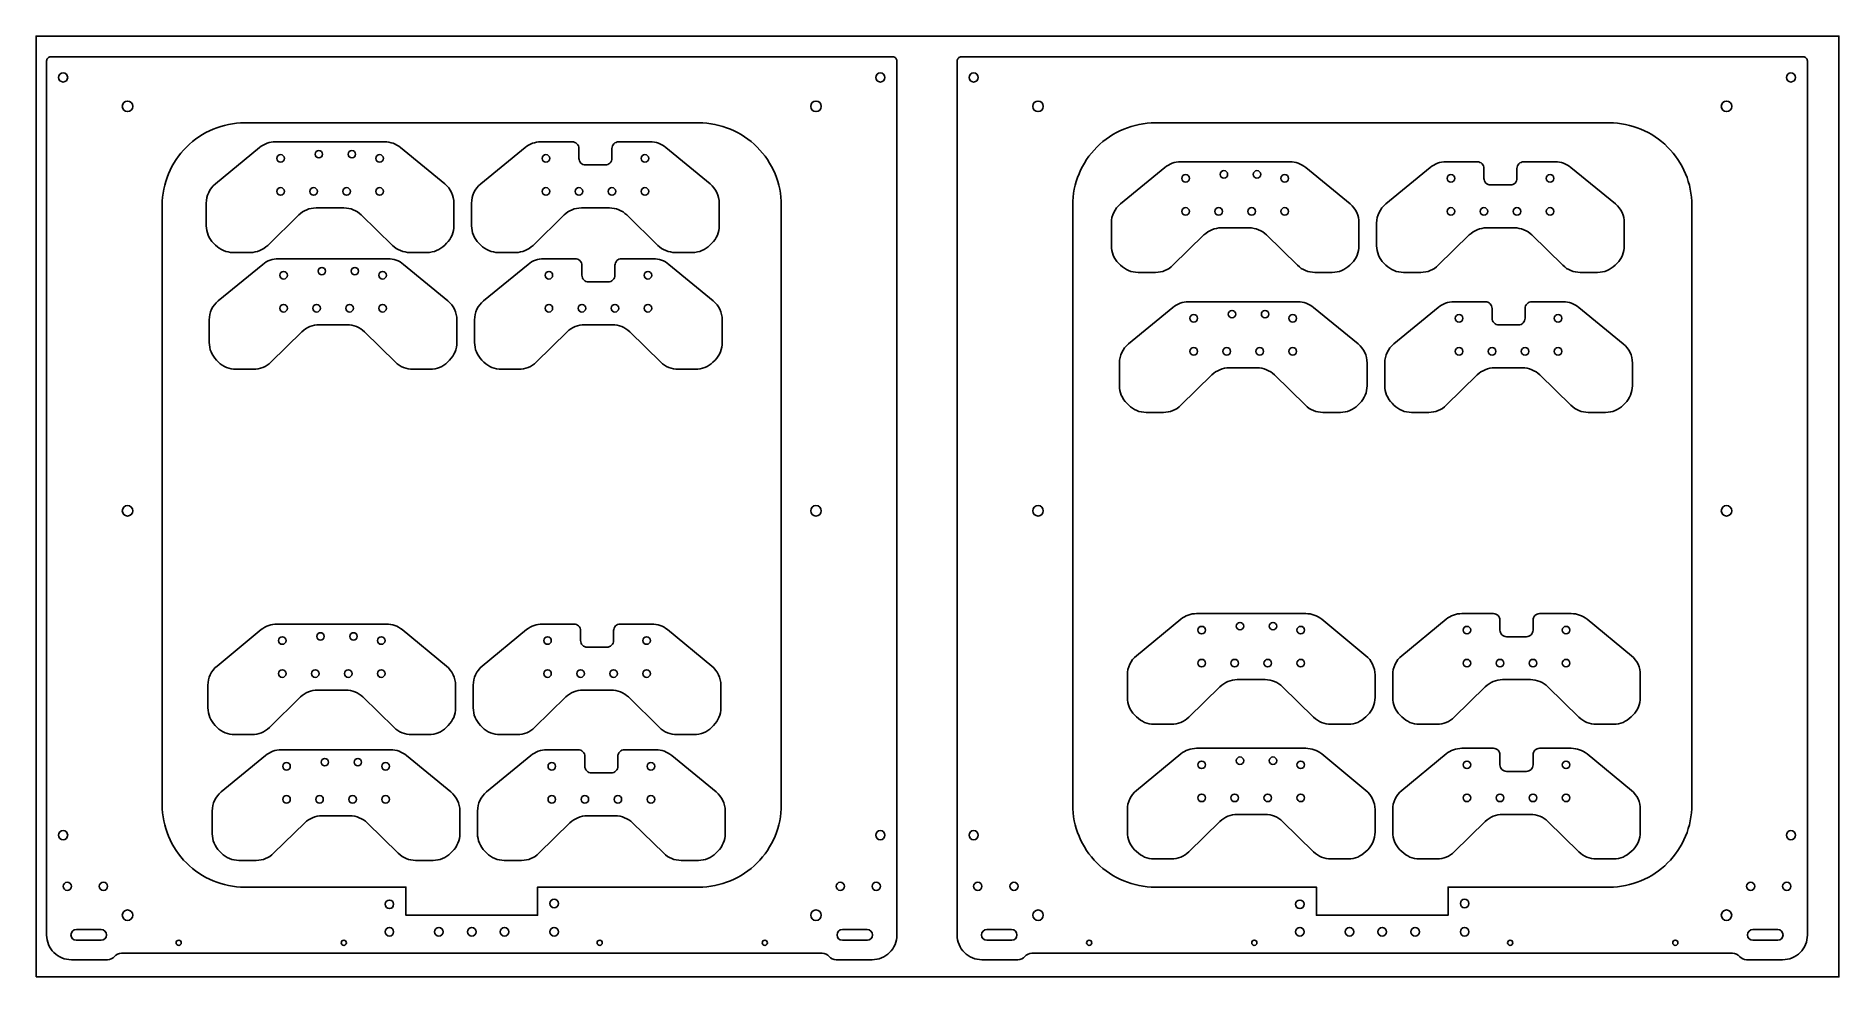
# Model space of a CAD drawing. Header units: millimetres. Extents: x 0 to 1092, y 0 to 570.
import ezdxf

# ---------------------------------------------------------------- set-up
doc = ezdxf.new("R2010")
doc.units = ezdxf.units.MM
doc.header["$MEASUREMENT"] = 0

msp = doc.modelspace()

# ---------------------------------------------------------------- linework, layer by layer
at = {"linetype": 'ByBlock'}
msp.add_lwpolyline([(0, 0), (0, 570), (1092, 570), (1092, 0)], close=True, dxfattribs=at)
for points in [[(484.6, 10.4, -0.223888), (480.4, 12.4, 0.223888), (476.1, 14.4), (51.7, 14.4, 0.223888), (47.5, 12.4, -0.223888), (43.2, 10.4), (21.4, 10.4, -0.414214), (6.4, 25.4), (6.4, 554.9, -0.414214), (8.9, 557.4), (518.9, 557.4, -0.414214), (521.4, 554.9), (521.4, 25.4, -0.414214), (506.4, 10.4)], [(1036.1, 10.4, -0.223888), (1031.8, 12.4, 0.223888), (1027.6, 14.4), (603.2, 14.4, 0.223888), (598.9, 12.4, -0.223888), (594.7, 10.4), (572.9, 10.4, -0.414214), (557.9, 25.4), (557.9, 554.9, -0.414214), (560.4, 557.4), (1070.4, 557.4, -0.414214), (1072.9, 554.9), (1072.9, 25.4, -0.414214), (1057.9, 10.4)], [(76.4, 467.4), (76.4, 104.4, 0.414214), (126.4, 54.4), (224, 54.4), (224, 37.4), (303.8, 37.4), (303.8, 54.4), (401.4, 54.4, 0.414214), (451.4, 104.4), (451.4, 467.4, 0.414214), (401.4, 517.4), (126.4, 517.4, 0.414214)], [(224, 37.4), (224, 54.4), (126.4, 54.4, -0.414214), (76.4, 104.4), (76.4, 467.4, -0.414214), (126.4, 517.4), (401.4, 517.4, -0.414214), (451.4, 467.4), (451.4, 104.4, -0.414214), (401.4, 54.4), (303.8, 54.4), (303.8, 37.4)], [(627.9, 467.4), (627.9, 104.4, 0.414214), (677.9, 54.4), (775.5, 54.4), (775.5, 37.4), (855.3, 37.4), (855.3, 54.4), (952.9, 54.4, 0.414214), (1002.9, 104.4), (1002.9, 467.4, 0.414214), (952.9, 517.4), (677.9, 517.4, 0.414214)], [(775.5, 37.4), (775.5, 54.4), (677.9, 54.4, -0.414214), (627.9, 104.4), (627.9, 467.4, -0.414214), (677.9, 517.4), (952.9, 517.4, -0.414214), (1002.9, 467.4), (1002.9, 104.4, -0.414214), (952.9, 54.4), (855.3, 54.4), (855.3, 37.4)], [(211.2, 505.9, -0.173707), (220.7, 502.5), (247.6, 480.4, -0.224363), (253.1, 468.8), (253.1, 455.1, -0.198912), (248.7, 444.5), (247.5, 443.3, -0.198912), (236.9, 438.9), (226.4, 438.9, -0.196213), (215.9, 443.2), (197, 461.6, 0.196213), (186.5, 465.9), (169.6, 465.9, 0.196213), (159.1, 461.6), (140.3, 443.2, -0.196213), (129.8, 438.9), (119.3, 438.9, -0.198912), (108.7, 443.3), (107.5, 444.5, -0.198912), (103.1, 455.1), (103.1, 468.8, -0.224363), (108.6, 480.4), (135.4, 502.5, -0.173707), (145, 505.9)], [(211.2, 505.9, -0.173707), (220.7, 502.5), (247.6, 480.4, -0.224363), (253.1, 468.8), (253.1, 455.1, -0.198912), (248.7, 444.5), (247.5, 443.3, -0.198912), (236.9, 438.9), (226.4, 438.9, -0.196213), (215.9, 443.2), (197, 461.6, 0.196213), (186.5, 465.9), (169.6, 465.9, 0.196213), (159.1, 461.6), (140.3, 443.2, -0.196213), (129.8, 438.9), (119.3, 438.9, -0.198912), (108.7, 443.3), (107.5, 444.5, -0.198912), (103.1, 455.1), (103.1, 468.8, -0.224363), (108.6, 480.4), (135.4, 502.5, -0.173707), (145, 505.9)], [(324.8, 505.9, -0.414214), (328.8, 501.9), (328.8, 495.9, 0.414214), (332.8, 491.9), (344.8, 491.9, 0.414214), (348.8, 495.9), (348.8, 501.9, -0.414214), (352.8, 505.9), (371.9, 505.9, -0.173707), (381.5, 502.5), (408.3, 480.4, -0.224363), (413.8, 468.8), (413.8, 455.1, -0.198912), (409.4, 444.5), (408.2, 443.3, -0.198912), (397.6, 438.9), (387.1, 438.9, -0.196213), (376.6, 443.2), (357.8, 461.6, 0.196213), (347.3, 465.9), (330.3, 465.9, 0.196213), (319.8, 461.6), (301, 443.2, -0.196213), (290.5, 438.9), (280, 438.9, -0.198912), (269.4, 443.3), (268.2, 444.5, -0.198912), (263.8, 455.1), (263.8, 468.8, -0.224363), (269.3, 480.4), (296.2, 502.5, -0.173707), (305.7, 505.9)], [(324.8, 505.9, -0.414214), (328.8, 501.9), (328.8, 495.9, 0.414214), (332.8, 491.9), (344.8, 491.9, 0.414214), (348.8, 495.9), (348.8, 501.9, -0.414214), (352.8, 505.9), (371.9, 505.9, -0.173707), (381.5, 502.5), (408.3, 480.4, -0.224363), (413.8, 468.8), (413.8, 455.1, -0.198912), (409.4, 444.5), (408.2, 443.3, -0.198912), (397.6, 438.9), (387.1, 438.9, -0.196213), (376.6, 443.2), (357.8, 461.6, 0.196213), (347.3, 465.9), (330.3, 465.9, 0.196213), (319.8, 461.6), (301, 443.2, -0.196213), (290.5, 438.9), (280, 438.9, -0.198912), (269.4, 443.3), (268.2, 444.5, -0.198912), (263.8, 455.1), (263.8, 468.8, -0.224363), (269.3, 480.4), (296.2, 502.5, -0.173707), (305.7, 505.9)], [(759.5, 493.8, -0.173707), (769, 490.4), (795.9, 468.3, -0.224363), (801.3, 456.7), (801.3, 443, -0.198912), (796.9, 432.4), (795.7, 431.2, -0.198912), (785.1, 426.8), (774.6, 426.8, -0.196213), (764.1, 431.1), (745.3, 449.5, 0.196213), (734.8, 453.8), (717.9, 453.8, 0.196213), (707.4, 449.5), (688.6, 431.1, -0.196213), (678.1, 426.8), (667.5, 426.8, -0.198912), (656.9, 431.2), (655.7, 432.4, -0.198912), (651.3, 443), (651.3, 456.7, -0.224363), (656.8, 468.3), (683.7, 490.4, -0.173707), (693.2, 493.8)], [(759.5, 493.8, -0.173707), (769, 490.4), (795.9, 468.3, -0.224363), (801.3, 456.7), (801.3, 443, -0.198912), (796.9, 432.4), (795.7, 431.2, -0.198912), (785.1, 426.8), (774.6, 426.8, -0.196213), (764.1, 431.1), (745.3, 449.5, 0.196213), (734.8, 453.8), (717.9, 453.8, 0.196213), (707.4, 449.5), (688.6, 431.1, -0.196213), (678.1, 426.8), (667.5, 426.8, -0.198912), (656.9, 431.2), (655.7, 432.4, -0.198912), (651.3, 443), (651.3, 456.7, -0.224363), (656.8, 468.3), (683.7, 490.4, -0.173707), (693.2, 493.8)], [(873, 493.8, -0.414214), (877, 489.8), (877, 483.8, 0.414214), (881, 479.8), (893, 479.8, 0.414214), (897, 483.8), (897, 489.8, -0.414214), (901, 493.8), (920.2, 493.8, -0.173707), (929.7, 490.4), (956.6, 468.3, -0.224363), (962, 456.7), (962, 443, -0.198912), (957.6, 432.4), (956.4, 431.2, -0.198912), (945.8, 426.8), (935.3, 426.8, -0.196213), (924.8, 431.1), (906, 449.5, 0.196213), (895.5, 453.8), (878.6, 453.8, 0.196213), (868.1, 449.5), (849.3, 431.1, -0.196213), (838.8, 426.8), (828.3, 426.8, -0.198912), (817.6, 431.2), (816.4, 432.4, -0.198912), (812, 443), (812, 456.7, -0.224363), (817.5, 468.3), (844.4, 490.4, -0.173707), (853.9, 493.8)], [(873, 493.8, -0.414214), (877, 489.8), (877, 483.8, 0.414214), (881, 479.8), (893, 479.8, 0.414214), (897, 483.8), (897, 489.8, -0.414214), (901, 493.8), (920.2, 493.8, -0.173707), (929.7, 490.4), (956.6, 468.3, -0.224363), (962, 456.7), (962, 443, -0.198912), (957.6, 432.4), (956.4, 431.2, -0.198912), (945.8, 426.8), (935.3, 426.8, -0.196213), (924.8, 431.1), (906, 449.5, 0.196213), (895.5, 453.8), (878.6, 453.8, 0.196213), (868.1, 449.5), (849.3, 431.1, -0.196213), (838.8, 426.8), (828.3, 426.8, -0.198912), (817.6, 431.2), (816.4, 432.4, -0.198912), (812, 443), (812, 456.7, -0.224363), (817.5, 468.3), (844.4, 490.4, -0.173707), (853.9, 493.8)], [(213.1, 435.1, -0.173707), (222.6, 431.7), (249.5, 409.6, -0.224363), (254.9, 398.1), (254.9, 384.4, -0.198912), (250.5, 373.7), (249.3, 372.5, -0.198912), (238.7, 368.1), (228.2, 368.1, -0.196213), (217.7, 372.4), (198.9, 390.9, 0.196213), (188.4, 395.1), (171.5, 395.1, 0.196213), (161, 390.9), (142.2, 372.4, -0.196213), (131.7, 368.1), (121.1, 368.1, -0.198912), (110.5, 372.5), (109.3, 373.7, -0.198912), (104.9, 384.4), (104.9, 398.1, -0.224363), (110.4, 409.6), (137.3, 431.7, -0.173707), (146.8, 435.1)], [(213.1, 435.1, -0.173707), (222.6, 431.7), (249.5, 409.6, -0.224363), (254.9, 398.1), (254.9, 384.4, -0.198912), (250.5, 373.7), (249.3, 372.5, -0.198912), (238.7, 368.1), (228.2, 368.1, -0.196213), (217.7, 372.4), (198.9, 390.9, 0.196213), (188.4, 395.1), (171.5, 395.1, 0.196213), (161, 390.9), (142.2, 372.4, -0.196213), (131.7, 368.1), (121.1, 368.1, -0.198912), (110.5, 372.5), (109.3, 373.7, -0.198912), (104.9, 384.4), (104.9, 398.1, -0.224363), (110.4, 409.6), (137.3, 431.7, -0.173707), (146.8, 435.1)], [(326.6, 435.1, -0.414214), (330.6, 431.1), (330.6, 425.1, 0.414214), (334.6, 421.1), (346.6, 421.1, 0.414214), (350.6, 425.1), (350.6, 431.1, -0.414214), (354.6, 435.1), (373.8, 435.1, -0.173707), (383.3, 431.7), (410.2, 409.6, -0.224363), (415.6, 398.1), (415.6, 384.4, -0.198912), (411.3, 373.7), (410, 372.5, -0.198912), (399.4, 368.1), (388.9, 368.1, -0.196213), (378.4, 372.4), (359.6, 390.9, 0.196213), (349.1, 395.1), (332.2, 395.1, 0.196213), (321.7, 390.9), (302.9, 372.4, -0.196213), (292.4, 368.1), (281.9, 368.1, -0.198912), (271.3, 372.5), (270, 373.7, -0.198912), (265.6, 384.4), (265.6, 398.1, -0.224363), (271.1, 409.6), (298, 431.7, -0.173707), (307.5, 435.1)], [(326.6, 435.1, -0.414214), (330.6, 431.1), (330.6, 425.1, 0.414214), (334.6, 421.1), (346.6, 421.1, 0.414214), (350.6, 425.1), (350.6, 431.1, -0.414214), (354.6, 435.1), (373.8, 435.1, -0.173707), (383.3, 431.7), (410.2, 409.6, -0.224363), (415.6, 398.1), (415.6, 384.4, -0.198912), (411.3, 373.7), (410, 372.5, -0.198912), (399.4, 368.1), (388.9, 368.1, -0.196213), (378.4, 372.4), (359.6, 390.9, 0.196213), (349.1, 395.1), (332.2, 395.1, 0.196213), (321.7, 390.9), (302.9, 372.4, -0.196213), (292.4, 368.1), (281.9, 368.1, -0.198912), (271.3, 372.5), (270, 373.7, -0.198912), (265.6, 384.4), (265.6, 398.1, -0.224363), (271.1, 409.6), (298, 431.7, -0.173707), (307.5, 435.1)], [(764.3, 409, -0.173707), (773.8, 405.6), (800.7, 383.5, -0.224363), (806.2, 371.9), (806.2, 358.2, -0.198912), (801.8, 347.6), (800.6, 346.4, -0.198912), (790, 342), (779.4, 342, -0.196213), (768.9, 346.3), (750.1, 364.7, 0.196213), (739.6, 369), (722.7, 369, 0.196213), (712.2, 364.7), (693.4, 346.3, -0.196213), (682.9, 342), (672.4, 342, -0.198912), (661.8, 346.4), (660.6, 347.6, -0.198912), (656.2, 358.2), (656.2, 371.9, -0.224363), (661.6, 383.5), (688.5, 405.6, -0.173707), (698, 409)], [(764.3, 409, -0.173707), (773.8, 405.6), (800.7, 383.5, -0.224363), (806.2, 371.9), (806.2, 358.2, -0.198912), (801.8, 347.6), (800.6, 346.4, -0.198912), (790, 342), (779.4, 342, -0.196213), (768.9, 346.3), (750.1, 364.7, 0.196213), (739.6, 369), (722.7, 369, 0.196213), (712.2, 364.7), (693.4, 346.3, -0.196213), (682.9, 342), (672.4, 342, -0.198912), (661.8, 346.4), (660.6, 347.6, -0.198912), (656.2, 358.2), (656.2, 371.9, -0.224363), (661.6, 383.5), (688.5, 405.6, -0.173707), (698, 409)], [(877.9, 409, -0.414214), (881.9, 405), (881.9, 399, 0.414214), (885.9, 395), (897.9, 395, 0.414214), (901.9, 399), (901.9, 405, -0.414214), (905.9, 409), (925, 409, -0.173707), (934.5, 405.6), (961.4, 383.5, -0.224363), (966.9, 371.9), (966.9, 358.2, -0.198912), (962.5, 347.6), (961.3, 346.4, -0.198912), (950.7, 342), (940.2, 342, -0.196213), (929.7, 346.3), (910.8, 364.7, 0.196213), (900.3, 369), (883.4, 369, 0.196213), (872.9, 364.7), (854.1, 346.3, -0.196213), (843.6, 342), (833.1, 342, -0.198912), (822.5, 346.4), (821.3, 347.6, -0.198912), (816.9, 358.2), (816.9, 371.9, -0.224363), (822.4, 383.5), (849.2, 405.6, -0.173707), (858.8, 409)], [(877.9, 409, -0.414214), (881.9, 405), (881.9, 399, 0.414214), (885.9, 395), (897.9, 395, 0.414214), (901.9, 399), (901.9, 405, -0.414214), (905.9, 409), (925, 409, -0.173707), (934.5, 405.6), (961.4, 383.5, -0.224363), (966.9, 371.9), (966.9, 358.2, -0.198912), (962.5, 347.6), (961.3, 346.4, -0.198912), (950.7, 342), (940.2, 342, -0.196213), (929.7, 346.3), (910.8, 364.7, 0.196213), (900.3, 369), (883.4, 369, 0.196213), (872.9, 364.7), (854.1, 346.3, -0.196213), (843.6, 342), (833.1, 342, -0.198912), (822.5, 346.4), (821.3, 347.6, -0.198912), (816.9, 358.2), (816.9, 371.9, -0.224363), (822.4, 383.5), (849.2, 405.6, -0.173707), (858.8, 409)], [(769.1, 220.1, -0.173707), (778.7, 216.7), (805.5, 194.6, -0.224363), (811, 183), (811, 169.3, -0.198912), (806.6, 158.7), (805.4, 157.5, -0.198912), (794.8, 153.1), (784.3, 153.1, -0.196213), (773.8, 157.3), (755, 175.8, 0.196213), (744.5, 180.1), (727.6, 180.1, 0.196213), (717.1, 175.8), (698.2, 157.3, -0.196213), (687.7, 153.1), (677.2, 153.1, -0.198912), (666.6, 157.5), (665.4, 158.7, -0.198912), (661, 169.3), (661, 183, -0.224363), (666.5, 194.6), (693.4, 216.7, -0.173707), (702.9, 220.1)], [(769.1, 220.1, -0.173707), (778.7, 216.7), (805.5, 194.6, -0.224363), (811, 183), (811, 169.3, -0.198912), (806.6, 158.7), (805.4, 157.5, -0.198912), (794.8, 153.1), (784.3, 153.1, -0.196213), (773.8, 157.3), (755, 175.8, 0.196213), (744.5, 180.1), (727.6, 180.1, 0.196213), (717.1, 175.8), (698.2, 157.3, -0.196213), (687.7, 153.1), (677.2, 153.1, -0.198912), (666.6, 157.5), (665.4, 158.7, -0.198912), (661, 169.3), (661, 183, -0.224363), (666.5, 194.6), (693.4, 216.7, -0.173707), (702.9, 220.1)], [(882.7, 220.1, -0.414214), (886.7, 216.1), (886.7, 210.1, 0.414214), (890.7, 206.1), (902.7, 206.1, 0.414214), (906.7, 210.1), (906.7, 216.1, -0.414214), (910.7, 220.1), (929.9, 220.1, -0.173707), (939.4, 216.7), (966.3, 194.6, -0.224363), (971.7, 183), (971.7, 169.3, -0.198912), (967.3, 158.7), (966.1, 157.5, -0.198912), (955.5, 153.1), (945, 153.1, -0.196213), (934.5, 157.3), (915.7, 175.8, 0.196213), (905.2, 180.1), (888.3, 180.1, 0.196213), (877.8, 175.8), (859, 157.3, -0.196213), (848.5, 153.1), (837.9, 153.1, -0.198912), (827.3, 157.5), (826.1, 158.7, -0.198912), (821.7, 169.3), (821.7, 183, -0.224363), (827.2, 194.6), (854.1, 216.7, -0.173707), (863.6, 220.1)], [(882.7, 220.1, -0.414214), (886.7, 216.1), (886.7, 210.1, 0.414214), (890.7, 206.1), (902.7, 206.1, 0.414214), (906.7, 210.1), (906.7, 216.1, -0.414214), (910.7, 220.1), (929.9, 220.1, -0.173707), (939.4, 216.7), (966.3, 194.6, -0.224363), (971.7, 183), (971.7, 169.3, -0.198912), (967.3, 158.7), (966.1, 157.5, -0.198912), (955.5, 153.1), (945, 153.1, -0.196213), (934.5, 157.3), (915.7, 175.8, 0.196213), (905.2, 180.1), (888.3, 180.1, 0.196213), (877.8, 175.8), (859, 157.3, -0.196213), (848.5, 153.1), (837.9, 153.1, -0.198912), (827.3, 157.5), (826.1, 158.7, -0.198912), (821.7, 169.3), (821.7, 183, -0.224363), (827.2, 194.6), (854.1, 216.7, -0.173707), (863.6, 220.1)], [(212.2, 213.8, -0.173707), (221.7, 210.4), (248.6, 188.3, -0.224363), (254.1, 176.7), (254.1, 163, -0.198912), (249.7, 152.4), (248.5, 151.2, -0.198912), (237.9, 146.8), (227.4, 146.8, -0.196213), (216.9, 151.1), (198, 169.6, 0.196213), (187.5, 173.8), (170.6, 173.8, 0.196213), (160.1, 169.6), (141.3, 151.1, -0.196213), (130.8, 146.8), (120.3, 146.8, -0.198912), (109.7, 151.2), (108.5, 152.4, -0.198912), (104.1, 163), (104.1, 176.7, -0.224363), (109.6, 188.3), (136.4, 210.4, -0.173707), (146, 213.8)], [(212.2, 213.8, -0.173707), (221.7, 210.4), (248.6, 188.3, -0.224363), (254.1, 176.7), (254.1, 163, -0.198912), (249.7, 152.4), (248.5, 151.2, -0.198912), (237.9, 146.8), (227.4, 146.8, -0.196213), (216.9, 151.1), (198, 169.6, 0.196213), (187.5, 173.8), (170.6, 173.8, 0.196213), (160.1, 169.6), (141.3, 151.1, -0.196213), (130.8, 146.8), (120.3, 146.8, -0.198912), (109.7, 151.2), (108.5, 152.4, -0.198912), (104.1, 163), (104.1, 176.7, -0.224363), (109.6, 188.3), (136.4, 210.4, -0.173707), (146, 213.8)], [(325.8, 213.8, -0.414214), (329.8, 209.8), (329.8, 203.8, 0.414214), (333.8, 199.8), (345.8, 199.8, 0.414214), (349.8, 203.8), (349.8, 209.8, -0.414214), (353.8, 213.8), (372.9, 213.8, -0.173707), (382.5, 210.4), (409.3, 188.3, -0.224363), (414.8, 176.7), (414.8, 163, -0.198912), (410.4, 152.4), (409.2, 151.2, -0.198912), (398.6, 146.8), (388.1, 146.8, -0.196213), (377.6, 151.1), (358.8, 169.6, 0.196213), (348.3, 173.8), (331.3, 173.8, 0.196213), (320.8, 169.6), (302, 151.1, -0.196213), (291.5, 146.8), (281, 146.8, -0.198912), (270.4, 151.2), (269.2, 152.4, -0.198912), (264.8, 163), (264.8, 176.7, -0.224363), (270.3, 188.3), (297.1, 210.4, -0.173707), (306.7, 213.8)], [(325.8, 213.8, -0.414214), (329.8, 209.8), (329.8, 203.8, 0.414214), (333.8, 199.8), (345.8, 199.8, 0.414214), (349.8, 203.8), (349.8, 209.8, -0.414214), (353.8, 213.8), (372.9, 213.8, -0.173707), (382.5, 210.4), (409.3, 188.3, -0.224363), (414.8, 176.7), (414.8, 163, -0.198912), (410.4, 152.4), (409.2, 151.2, -0.198912), (398.6, 146.8), (388.1, 146.8, -0.196213), (377.6, 151.1), (358.8, 169.6, 0.196213), (348.3, 173.8), (331.3, 173.8, 0.196213), (320.8, 169.6), (302, 151.1, -0.196213), (291.5, 146.8), (281, 146.8, -0.198912), (270.4, 151.2), (269.2, 152.4, -0.198912), (264.8, 163), (264.8, 176.7, -0.224363), (270.3, 188.3), (297.1, 210.4, -0.173707), (306.7, 213.8)], [(214.8, 137.6, -0.173707), (224.3, 134.2), (251.2, 112.1, -0.224363), (256.7, 100.5), (256.7, 86.8, -0.198912), (252.3, 76.2), (251.1, 75, -0.198912), (240.5, 70.6), (229.9, 70.6, -0.196213), (219.4, 74.9), (200.6, 93.3, 0.196213), (190.1, 97.6), (173.2, 97.6, 0.196213), (162.7, 93.3), (143.9, 74.9, -0.196213), (133.4, 70.6), (122.9, 70.6, -0.198912), (112.3, 75), (111.1, 76.2, -0.198912), (106.7, 86.8), (106.7, 100.5, -0.224363), (112.1, 112.1), (139, 134.2, -0.173707), (148.5, 137.6)], [(214.8, 137.6, -0.173707), (224.3, 134.2), (251.2, 112.1, -0.224363), (256.7, 100.5), (256.7, 86.8, -0.198912), (252.3, 76.2), (251.1, 75, -0.198912), (240.5, 70.6), (229.9, 70.6, -0.196213), (219.4, 74.9), (200.6, 93.3, 0.196213), (190.1, 97.6), (173.2, 97.6, 0.196213), (162.7, 93.3), (143.9, 74.9, -0.196213), (133.4, 70.6), (122.9, 70.6, -0.198912), (112.3, 75), (111.1, 76.2, -0.198912), (106.7, 86.8), (106.7, 100.5, -0.224363), (112.1, 112.1), (139, 134.2, -0.173707), (148.5, 137.6)], [(328.4, 137.6, -0.414214), (332.4, 133.6), (332.4, 127.6, 0.414214), (336.4, 123.6), (348.4, 123.6, 0.414214), (352.4, 127.6), (352.4, 133.6, -0.414214), (356.4, 137.6), (375.5, 137.6, -0.173707), (385, 134.2), (411.9, 112.1, -0.224363), (417.4, 100.5), (417.4, 86.8, -0.198912), (413, 76.2), (411.8, 75, -0.198912), (401.2, 70.6), (390.7, 70.6, -0.196213), (380.2, 74.9), (361.3, 93.3, 0.196213), (350.8, 97.6), (333.9, 97.6, 0.196213), (323.4, 93.3), (304.6, 74.9, -0.196213), (294.1, 70.6), (283.6, 70.6, -0.198912), (273, 75), (271.8, 76.2, -0.198912), (267.4, 86.8), (267.4, 100.5, -0.224363), (272.9, 112.1), (299.7, 134.2, -0.173707), (309.3, 137.6)], [(328.4, 137.6, -0.414214), (332.4, 133.6), (332.4, 127.6, 0.414214), (336.4, 123.6), (348.4, 123.6, 0.414214), (352.4, 127.6), (352.4, 133.6, -0.414214), (356.4, 137.6), (375.5, 137.6, -0.173707), (385, 134.2), (411.9, 112.1, -0.224363), (417.4, 100.5), (417.4, 86.8, -0.198912), (413, 76.2), (411.8, 75, -0.198912), (401.2, 70.6), (390.7, 70.6, -0.196213), (380.2, 74.9), (361.3, 93.3, 0.196213), (350.8, 97.6), (333.9, 97.6, 0.196213), (323.4, 93.3), (304.6, 74.9, -0.196213), (294.1, 70.6), (283.6, 70.6, -0.198912), (273, 75), (271.8, 76.2, -0.198912), (267.4, 86.8), (267.4, 100.5, -0.224363), (272.9, 112.1), (299.7, 134.2, -0.173707), (309.3, 137.6)], [(769.1, 138.5, -0.173707), (778.7, 135.1), (805.5, 113, -0.224363), (811, 101.4), (811, 87.7, -0.198912), (806.6, 77.1), (805.4, 75.9, -0.198912), (794.8, 71.5), (784.3, 71.5, -0.196213), (773.8, 75.8), (755, 94.2, 0.196213), (744.5, 98.5), (727.6, 98.5, 0.196213), (717.1, 94.2), (698.2, 75.8, -0.196213), (687.7, 71.5), (677.2, 71.5, -0.198912), (666.6, 75.9), (665.4, 77.1, -0.198912), (661, 87.7), (661, 101.4, -0.224363), (666.5, 113), (693.4, 135.1, -0.173707), (702.9, 138.5)], [(769.1, 138.5, -0.173707), (778.7, 135.1), (805.5, 113, -0.224363), (811, 101.4), (811, 87.7, -0.198912), (806.6, 77.1), (805.4, 75.9, -0.198912), (794.8, 71.5), (784.3, 71.5, -0.196213), (773.8, 75.8), (755, 94.2, 0.196213), (744.5, 98.5), (727.6, 98.5, 0.196213), (717.1, 94.2), (698.2, 75.8, -0.196213), (687.7, 71.5), (677.2, 71.5, -0.198912), (666.6, 75.9), (665.4, 77.1, -0.198912), (661, 87.7), (661, 101.4, -0.224363), (666.5, 113), (693.4, 135.1, -0.173707), (702.9, 138.5)], [(882.7, 138.5, -0.414214), (886.7, 134.5), (886.7, 128.5, 0.414214), (890.7, 124.5), (902.7, 124.5, 0.414214), (906.7, 128.5), (906.7, 134.5, -0.414214), (910.7, 138.5), (929.9, 138.5, -0.173707), (939.4, 135.1), (966.3, 113, -0.224363), (971.7, 101.4), (971.7, 87.7, -0.198912), (967.3, 77.1), (966.1, 75.9, -0.198912), (955.5, 71.5), (945, 71.5, -0.196213), (934.5, 75.8), (915.7, 94.2, 0.196213), (905.2, 98.5), (888.3, 98.5, 0.196213), (877.8, 94.2), (859, 75.8, -0.196213), (848.5, 71.5), (837.9, 71.5, -0.198912), (827.3, 75.9), (826.1, 77.1, -0.198912), (821.7, 87.7), (821.7, 101.4, -0.224363), (827.2, 113), (854.1, 135.1, -0.173707), (863.6, 138.5)], [(882.7, 138.5, -0.414214), (886.7, 134.5), (886.7, 128.5, 0.414214), (890.7, 124.5), (902.7, 124.5, 0.414214), (906.7, 128.5), (906.7, 134.5, -0.414214), (910.7, 138.5), (929.9, 138.5, -0.173707), (939.4, 135.1), (966.3, 113, -0.224363), (971.7, 101.4), (971.7, 87.7, -0.198912), (967.3, 77.1), (966.1, 75.9, -0.198912), (955.5, 71.5), (945, 71.5, -0.196213), (934.5, 75.8), (915.7, 94.2, 0.196213), (905.2, 98.5), (888.3, 98.5, 0.196213), (877.8, 94.2), (859, 75.8, -0.196213), (848.5, 71.5), (837.9, 71.5, -0.198912), (827.3, 75.9), (826.1, 77.1, -0.198912), (821.7, 87.7), (821.7, 101.4, -0.224363), (827.2, 113), (854.1, 135.1, -0.173707), (863.6, 138.5)], [(24.4, 22.2), (39.4, 22.2, 1), (39.4, 28.7), (24.4, 28.7, 1)], [(39.4, 22.2), (24.4, 22.2, -1), (24.4, 28.7), (39.4, 28.7, -1)], [(488.4, 22.2), (503.4, 22.2, 1), (503.4, 28.7), (488.4, 28.7, 1)], [(575.9, 22.2), (590.9, 22.2, 1), (590.9, 28.7), (575.9, 28.7, 1)], [(590.9, 22.2), (575.9, 22.2, -1), (575.9, 28.7), (590.9, 28.7, -1)], [(1039.9, 22.2), (1054.9, 22.2, 1), (1054.9, 28.7), (1039.9, 28.7, 1)]]:
    msp.add_lwpolyline(points, format="xyb", close=True)
for centre, radius in [((16.4, 544.9), 2.75), ((16.4, 544.9), 2.75), ((511.4, 544.9), 2.75), ((511.4, 544.9), 2.75), ((567.9, 544.9), 2.75), ((567.9, 544.9), 2.75), ((1062.9, 544.9), 2.75), ((1062.9, 544.9), 2.75), ((55.4, 527.4), 3.18), ((55.4, 527.4), 3.18), ((472.4, 527.4), 3.18), ((472.4, 527.4), 3.18), ((606.9, 527.4), 3.18), ((606.9, 527.4), 3.18), ((1023.9, 527.4), 3.18), ((1023.9, 527.4), 3.18), ((148.1, 495.9), 2.3), ((148.1, 495.9), 2.3), ((171.3, 498.4), 2.25), ((171.3, 498.4), 2.25), ((191.3, 498.4), 2.25), ((191.3, 498.4), 2.25), ((208.1, 495.9), 2.3), ((208.1, 495.9), 2.3), ((308.8, 495.9), 2.3), ((308.8, 495.9), 2.3), ((368.8, 495.9), 2.3), ((368.8, 495.9), 2.3), ((696.3, 483.8), 2.3), ((696.3, 483.8), 2.3), ((719.5, 486.2), 2.25), ((719.5, 486.2), 2.25), ((739.5, 486.2), 2.25), ((739.5, 486.2), 2.25), ((756.3, 483.8), 2.3), ((756.3, 483.8), 2.3), ((857, 483.8), 2.3), ((857, 483.8), 2.3), ((917, 483.8), 2.3), ((917, 483.8), 2.3), ((148.1, 475.9), 2.3), ((148.1, 475.9), 2.3), ((168.1, 475.9), 2.3), ((168.1, 475.9), 2.3), ((188.1, 475.9), 2.3), ((188.1, 475.9), 2.3), ((208.1, 475.9), 2.3), ((208.1, 475.9), 2.3), ((308.8, 475.9), 2.3), ((308.8, 475.9), 2.3), ((328.8, 475.9), 2.3), ((328.8, 475.9), 2.3), ((348.8, 475.9), 2.3), ((348.8, 475.9), 2.3), ((368.8, 475.9), 2.3), ((368.8, 475.9), 2.3), ((696.3, 463.8), 2.3), ((696.3, 463.8), 2.3), ((716.3, 463.8), 2.3), ((716.3, 463.8), 2.3), ((736.3, 463.8), 2.3), ((736.3, 463.8), 2.3), ((756.3, 463.8), 2.3), ((756.3, 463.8), 2.3), ((857, 463.8), 2.3), ((857, 463.8), 2.3), ((877, 463.8), 2.3), ((877, 463.8), 2.3), ((897, 463.8), 2.3), ((897, 463.8), 2.3), ((917, 463.8), 2.3), ((917, 463.8), 2.3), ((149.9, 425.1), 2.3), ((149.9, 425.1), 2.3), ((173.1, 427.6), 2.25), ((173.1, 427.6), 2.25), ((193.1, 427.6), 2.25), ((193.1, 427.6), 2.25), ((209.9, 425.1), 2.3), ((209.9, 425.1), 2.3), ((310.6, 425.1), 2.3), ((310.6, 425.1), 2.3), ((370.6, 425.1), 2.3), ((370.6, 425.1), 2.3), ((149.9, 405.1), 2.3), ((149.9, 405.1), 2.3), ((169.9, 405.1), 2.3), ((169.9, 405.1), 2.3), ((189.9, 405.1), 2.3), ((189.9, 405.1), 2.3), ((209.9, 405.1), 2.3), ((209.9, 405.1), 2.3), ((310.6, 405.1), 2.3), ((310.6, 405.1), 2.3), ((330.6, 405.1), 2.3), ((330.6, 405.1), 2.3), ((350.6, 405.1), 2.3), ((350.6, 405.1), 2.3), ((370.6, 405.1), 2.3), ((370.6, 405.1), 2.3), ((701.2, 399), 2.3), ((701.2, 399), 2.3), ((724.4, 401.5), 2.25), ((724.4, 401.5), 2.25), ((744.4, 401.5), 2.25), ((744.4, 401.5), 2.25), ((761.2, 399), 2.3), ((761.2, 399), 2.3), ((861.9, 399), 2.3), ((861.9, 399), 2.3), ((921.9, 399), 2.3), ((921.9, 399), 2.3), ((701.2, 379), 2.3), ((701.2, 379), 2.3), ((721.2, 379), 2.3), ((721.2, 379), 2.3), ((741.2, 379), 2.3), ((741.2, 379), 2.3), ((761.2, 379), 2.3), ((761.2, 379), 2.3), ((861.9, 379), 2.3), ((861.9, 379), 2.3), ((881.9, 379), 2.3), ((881.9, 379), 2.3), ((901.9, 379), 2.3), ((901.9, 379), 2.3), ((921.9, 379), 2.3), ((921.9, 379), 2.3), ((55.4, 282.4), 3.18), ((55.4, 282.4), 3.18), ((472.4, 282.4), 3.18), ((472.4, 282.4), 3.18), ((606.9, 282.4), 3.18), ((606.9, 282.4), 3.18), ((1023.9, 282.4), 3.18), ((1023.9, 282.4), 3.18), ((172.3, 206.3), 2.25), ((172.3, 206.3), 2.25), ((192.3, 206.3), 2.25), ((192.3, 206.3), 2.25), ((706, 210.1), 2.3), ((706, 210.1), 2.3), ((729.2, 212.5), 2.25), ((729.2, 212.5), 2.25), ((749.2, 212.5), 2.25), ((749.2, 212.5), 2.25), ((766, 210.1), 2.3), ((766, 210.1), 2.3), ((866.7, 210.1), 2.3), ((866.7, 210.1), 2.3), ((926.7, 210.1), 2.3), ((926.7, 210.1), 2.3), ((149.1, 203.8), 2.3), ((149.1, 203.8), 2.3), ((209.1, 203.8), 2.3), ((209.1, 203.8), 2.3), ((309.8, 203.8), 2.3), ((309.8, 203.8), 2.3), ((369.8, 203.8), 2.3), ((369.8, 203.8), 2.3), ((149.1, 183.8), 2.3), ((149.1, 183.8), 2.3), ((169.1, 183.8), 2.3), ((169.1, 183.8), 2.3), ((189.1, 183.8), 2.3), ((189.1, 183.8), 2.3), ((209.1, 183.8), 2.3), ((209.1, 183.8), 2.3), ((309.8, 183.8), 2.3), ((309.8, 183.8), 2.3), ((329.8, 183.8), 2.3), ((329.8, 183.8), 2.3), ((349.8, 183.8), 2.3), ((349.8, 183.8), 2.3), ((369.8, 183.8), 2.3), ((369.8, 183.8), 2.3), ((706, 190.1), 2.3), ((706, 190.1), 2.3), ((726, 190.1), 2.3), ((726, 190.1), 2.3), ((746, 190.1), 2.3), ((746, 190.1), 2.3), ((766, 190.1), 2.3), ((766, 190.1), 2.3), ((866.7, 190.1), 2.3), ((866.7, 190.1), 2.3), ((886.7, 190.1), 2.3), ((886.7, 190.1), 2.3), ((906.7, 190.1), 2.3), ((906.7, 190.1), 2.3), ((926.7, 190.1), 2.3), ((926.7, 190.1), 2.3), ((174.9, 130.1), 2.25), ((174.9, 130.1), 2.25), ((194.9, 130.1), 2.25), ((194.9, 130.1), 2.25), ((729.2, 131), 2.25), ((729.2, 131), 2.25), ((749.2, 131), 2.25), ((749.2, 131), 2.25), ((151.7, 127.6), 2.3), ((151.7, 127.6), 2.3), ((211.7, 127.6), 2.3), ((211.7, 127.6), 2.3), ((312.4, 127.6), 2.3), ((312.4, 127.6), 2.3), ((372.4, 127.6), 2.3), ((372.4, 127.6), 2.3), ((706, 128.5), 2.3), ((706, 128.5), 2.3), ((766, 128.5), 2.3), ((766, 128.5), 2.3), ((866.7, 128.5), 2.3), ((866.7, 128.5), 2.3), ((926.7, 128.5), 2.3), ((926.7, 128.5), 2.3), ((151.7, 107.6), 2.3), ((151.7, 107.6), 2.3), ((171.7, 107.6), 2.3), ((171.7, 107.6), 2.3), ((191.7, 107.6), 2.3), ((191.7, 107.6), 2.3), ((211.7, 107.6), 2.3), ((211.7, 107.6), 2.3), ((312.4, 107.6), 2.3), ((312.4, 107.6), 2.3), ((332.4, 107.6), 2.3), ((332.4, 107.6), 2.3), ((352.4, 107.6), 2.3), ((352.4, 107.6), 2.3), ((372.4, 107.6), 2.3), ((372.4, 107.6), 2.3), ((706, 108.5), 2.3), ((706, 108.5), 2.3), ((726, 108.5), 2.3), ((726, 108.5), 2.3), ((746, 108.5), 2.3), ((746, 108.5), 2.3), ((766, 108.5), 2.3), ((766, 108.5), 2.3), ((866.7, 108.5), 2.3), ((866.7, 108.5), 2.3), ((886.7, 108.5), 2.3), ((886.7, 108.5), 2.3), ((906.7, 108.5), 2.3), ((906.7, 108.5), 2.3), ((926.7, 108.5), 2.3), ((926.7, 108.5), 2.3), ((16.4, 85.9), 2.75), ((16.4, 85.9), 2.75), ((511.4, 85.9), 2.75), ((567.9, 85.9), 2.75), ((567.9, 85.9), 2.75), ((1062.9, 85.9), 2.75), ((18.9, 54.9), 2.5), ((18.9, 54.9), 2.5), ((40.8, 54.9), 2.5), ((40.8, 54.9), 2.5), ((487.1, 54.9), 2.5), ((570.4, 54.9), 2.5), ((570.4, 54.9), 2.5), ((592.3, 54.9), 2.5), ((592.3, 54.9), 2.5), ((1038.5, 54.9), 2.5), ((214, 44), 2.6), ((214, 44), 2.6), ((313.8, 44.5), 2.6), ((313.8, 44.5), 2.6), ((765.5, 44), 2.6), ((765.5, 44), 2.6), ((865.3, 44.5), 2.6), ((865.3, 44.5), 2.6), ((55.4, 37.4), 3.17), ((55.4, 37.4), 3.17), ((472.4, 37.4), 3.17), ((606.9, 37.4), 3.17), ((606.9, 37.4), 3.17), ((1023.9, 37.4), 3.17), ((86.4, 20.7), 1.59), ((86.4, 20.7), 1.59), ((186.4, 20.7), 1.59), ((186.4, 20.7), 1.59), ((214, 27.4), 2.6), ((214, 27.4), 2.6), ((244, 27.4), 2.6), ((244, 27.4), 2.6), ((263.9, 27.4), 2.6), ((263.9, 27.4), 2.6), ((283.8, 27.4), 2.6), ((283.8, 27.4), 2.6), ((313.8, 27.4), 2.6), ((313.8, 27.4), 2.6), ((341.4, 20.7), 1.59), ((341.4, 20.7), 1.59), ((441.4, 20.7), 1.59), ((637.9, 20.7), 1.59), ((637.9, 20.7), 1.59), ((737.9, 20.7), 1.59), ((737.9, 20.7), 1.59), ((765.5, 27.4), 2.6), ((765.5, 27.4), 2.6), ((795.5, 27.4), 2.6), ((795.5, 27.4), 2.6), ((815.4, 27.4), 2.6), ((815.4, 27.4), 2.6), ((835.3, 27.4), 2.6), ((835.3, 27.4), 2.6), ((865.3, 27.4), 2.6), ((865.3, 27.4), 2.6), ((892.9, 20.7), 1.59), ((892.9, 20.7), 1.59), ((992.9, 20.7), 1.59)]:
    msp.add_circle(centre, radius)
for centre in [(508.9, 54.9), (1060.4, 54.9)]:
    msp.add_circle(centre, 2.5, dxfattribs=at)

doc.saveas('drawing.dxf')
